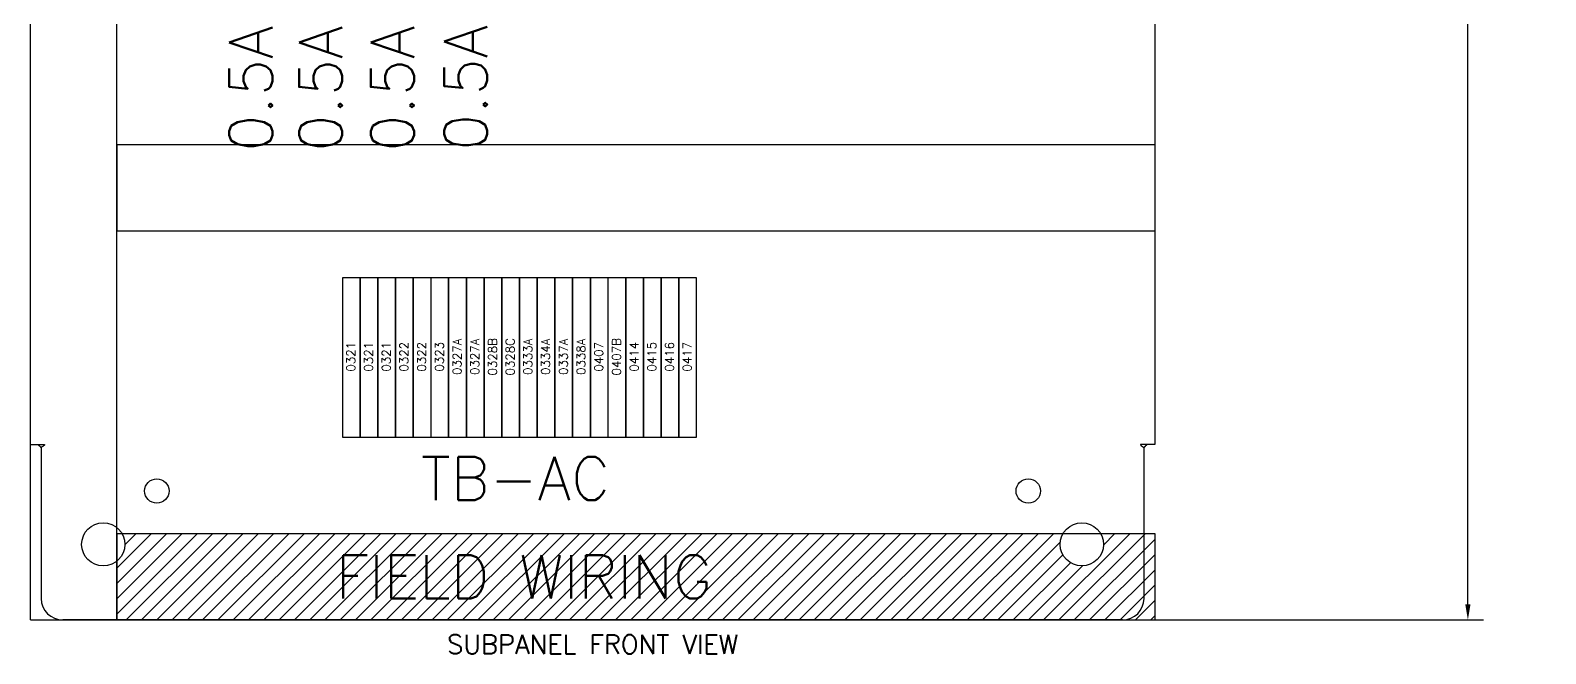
# Model space of a CAD drawing. Header units: inches. Extents: x -1.2 to 16.3, y -13.7 to 34.2.
# Drawn here: x -1.17 to 16.35, y -13.71 to -6.5 of the extents above; entities that cross this region are included whole.
import ezdxf
from ezdxf.enums import TextEntityAlignment as Align

# ---------------------------------------------------------------- set-up
doc = ezdxf.new("R2010")
doc.units = ezdxf.units.IN
doc.header["$MEASUREMENT"] = 0
doc.set_wipeout_variables(frame=1)
doc.linetypes.add('HIDDEN', pattern=[0.2, 0.1, -0.1])
for name, color, linetype in [('PDF_Geometry', 7, 'Continuous'), ('PRTG', 130, 'Continuous'), ('PSYMS', 7, 'Continuous'), ('PTAG', 150, 'Continuous'), ('PWIRE', 84, 'Continuous')]:
    doc.layers.add(name, color=color, linetype=linetype)
doc.styles.get("Standard").update_dxf_attribs({"font": 'romans.shx'})
doc.styles.add('WD', font='romans.shx')
doc.dimstyles.get("Standard").update_dxf_attribs({"dimtxt": 0.18, "dimasz": 0.18, "dimexe": 0.18, "dimexo": 0.0625, "dimgap": 0.09, "dimtad": 0, "dimtih": 1, "dimtoh": 1, "dimdec": 4, "dimzin": 0, "dimdsep": 46, "dimtxsty": 'Standard', "dimcen": 0.09, "dimadec": 0, "dimazin": 0, "dimtfac": 1, "dimtdec": 4, "dimtofl": 0, "dimtmove": 0, "dimatfit": 3, "dimfxl": 1, "dimtolj": 1, "dimtzin": 0, "dimarcsym": 0})

# ---------------------------------------------------------------- blocks, each defined once
blk = doc.blocks.new('ATMR1_2')
at = {"layer": 'PDF_Geometry', "lineweight": 30}
for points in [[(0.401, 1.021), (0.401, 1.341, 0.41622), (0.371, 1.371), (0.021, 1.371, 0.414306), (-0.009, 1.341), (-0.009, 1.021)], [(0.336, -0.009), (0.333, -0.009), (0.33, -0.01), (0.328, -0.011), (0.326, -0.013), (0.324, -0.015), (0.322, -0.018), (0.322, -0.021), (0.321, -0.024), (0.321, -0.099, -0.416214), (0.291, -0.129), (0.101, -0.129, -0.414302), (0.071, -0.099), (0.071, -0.024), (0.071, -0.021), (0.07, -0.018), (0.069, -0.015), (0.067, -0.013), (0.065, -0.011), (0.062, -0.01), (0.059, -0.009), (0.056, -0.009)]]:
    blk.add_lwpolyline(points, format="xyb", dxfattribs=at)
for points in [[(-0.009, 1.021), (0.031, 0.996), (0.361, 0.996), (0.401, 1.021)], [(0.361, 0.381), (0.361, 0.981), (0.031, 0.981), (0.031, 0.381)]]:
    blk.add_lwpolyline(points, close=True, dxfattribs=at)
for points in [[(0.041, 0.996), (0.041, 0.981)], [(0.351, 0.996), (0.351, 0.981)], [(0.041, 0.366), (0.041, 0.381)], [(0.351, 0.366), (0.351, 0.381)], [(0.401, 0.341), (-0.009, 0.341)]]:
    blk.add_lwpolyline(points, dxfattribs=at)
blk.add_lwpolyline([(0.371, -0.009), (0.021, -0.009, -0.414313), (-0.009, 0.021), (-0.009, 0.341), (0.031, 0.366), (0.361, 0.366), (0.401, 0.341), (0.401, 0.021, -0.416227)], format="xyb", close=True, dxfattribs=at)
blk = doc.blocks.new('UT2_5')
at = {"style": 'WD', "flags": 1}
for tag, height, p in [('INST', 0.125, (0, 0.384)), ('LOC', 0.125, (0, 0.207)), ('CAT', 0.05, (0.022, -0.372)), ('WDBLKNAM', 0.05, (0.022, -0.443)), ('FP', 0.05, (0.022, -0.515)), ('FPT', 0.05, (0.163, -0.515)), ('ASSYCODE', 0.05, (0.022, -0.602))]:
    blk.add_attdef(tag, text='', height=height, dxfattribs=at).set_placement(p, align=Align.CENTER)
blk.add_wipeout([(-0.923, 0), (0.923, 0), (0.923, -0.205), (-0.923, -0.205)])
blk.add_wipeout([(-0.923, 0), (0.923, 0), (0.923, -0.205), (-0.923, -0.205)])
blk.add_lwpolyline([(-0.923, -0.205), (0.923, -0.205), (0.923, 0), (-0.923, 0)], close=True)
for tag, height, p in [('P_TAGSTRIP', 0.125, (0, 0.031)), ('MFG', 0.05, (0.022, -0.3))]:
    blk.add_attdef(tag, text='', height=height, dxfattribs=at).set_placement(p, align=Align.CENTER)
at = {"style": 'WD', "width": 0.8}
blk.add_attdef('WIRENOL', text='', height=0.1, dxfattribs=at).set_placement((-0.959, -0.051), align=Align.MIDDLE_RIGHT)
at = {"style": 'WD', "flags": 1}
blk.add_attdef('TERMDESCL', text='', height=0.05, dxfattribs=at).set_placement((-0.957, -0.166), align=Align.MIDDLE_RIGHT)
at = {"style": 'WD'}
for tag in ['WIRENO', 'TERM']:
    blk.add_attdef(tag, text='', height=0.1, dxfattribs=at).set_placement((0.008, -0.097), align=Align.MIDDLE_CENTER)
at = {"style": 'WD', "flags": 1}
blk.add_attdef('TERMDESCR', text='', height=0.05, dxfattribs=at).set_placement((0.961, -0.166), align=Align.MIDDLE_LEFT)
at = {"style": 'WD', "width": 0.8}
blk.add_attdef('WIRENOR', text='', height=0.1, dxfattribs=at).set_placement((0.961, -0.051), align=Align.MIDDLE_LEFT)
blk = doc.blocks.new('*D94')
at = {"layer": 'Defpoints', "color": 0, "transparency": 16777216}
for p in [(-0.463, 31.677), (-0.463, -13.323), (15.446, -13.323)]:
    blk.add_point(p, dxfattribs=at)
at = {"layer": 'PSYMS', "color": 0, "lineweight": -2, "transparency": 16777216}
for p, q in [((-0.401, 31.677), (15.626, 31.677)), ((15.446, 31.497), (15.446, 10.455)), ((15.446, -13.143), (15.446, 9.775)), ((-0.401, -13.323), (15.626, -13.323))]:
    blk.add_line(p, q, dxfattribs=at)
at = {"layer": 'PSYMS', "color": 0, "transparency": 16777216}
for points in [[(15.416, 31.497), (15.476, 31.497), (15.446, 31.677)], [(15.416, -13.143), (15.476, -13.143), (15.446, -13.323)]]:
    blk.add_solid(points, dxfattribs=at)
at = {"layer": 'PSYMS', "color": 0, "transparency": 16777216, "insert": (15.446, 10.115), "char_height": 0.5, "attachment_point": 5}
blk.add_mtext('\\A1;45.00', dxfattribs=at)
blk = doc.blocks.new('HDIND6F0')
for p, q in [((0, 0.5), (12, 0.5)), ((0, 0.5), (0, -0.5)), ((12, 0.5), (12, -0.5)), ((0, -0.5), (12, -0.5))]:
    blk.add_line(p, q)
blk = doc.blocks.new('VDIND743')
for p, q in [((-0.5, 0), (-0.5, 35.726)), ((0.5, 0), (0.5, 35.726)), ((-0.5, 0), (0.5, 0))]:
    blk.add_line(p, q)

msp = doc.modelspace()

# ---------------------------------------------------------------- hatches: boundary and pattern name
at = {"layer": 'PSYMS'}
h = msp.add_hatch(dxfattribs=at)
h.set_pattern_fill('ANSI31', color=256)
h.paths.add_polyline_path([(11.702, -12.323), (11.199, -12.323, -0.131652), (11.233, -12.448, -1), (10.733, -12.448, -0.131652), (10.766, -12.323), (-0.113, -12.323, -0.131652), (-0.08, -12.448, -0.227733), (-0.173, -12.644), (-0.173, -13.323), (11.452, -13.323, 0.414214), (11.702, -13.073)])
h.paths.add_polyline_path([(11.827, -12.323), (11.702, -12.323), (11.702, -13.073, -0.414214), (11.452, -13.323), (11.827, -13.323)])
h.paths.add_polyline_path([(-0.113, -12.323), (-0.173, -12.323), (-0.173, -12.644, 0.227733), (-0.08, -12.448, 0.131652)], flags=0)
h.paths.add_polyline_path([(2.232, -13.198), (7.268, -13.198), (7.268, -12.448), (2.232, -12.448)], flags=24)

# ---------------------------------------------------------------- linework, layer by layer
at = {"linetype": 'Continuous'}
for p, q in [((-1.173, -11.292), (-1.173, 29.645)), ((11.827, 29.645), (11.827, -11.292)), ((-1.173, -11.292), (-1.087, -11.292)), ((-1.048, -11.327), (-1.048, -13.073)), ((11.704, -11.325), (11.702, -11.327)), ((11.702, -13.073), (11.702, -11.327)), ((11.827, -11.292), (11.74, -11.292)), ((11.452, -13.323), (-0.798, -13.323))]:
    msp.add_line(p, q, dxfattribs=at)
at = {"linetype": 'HIDDEN'}
for p, q in [((-1.087, -11.292), (-1.008, -11.292)), ((-1.03, -11.315), (-1.035, -11.318)), ((11.74, -11.292), (11.661, -11.292))]:
    msp.add_line(p, q, dxfattribs=at)
at = {"linetype": 'Continuous'}
for points in [[(-1.087, -11.292), (-1.085, -11.293), (-1.084, -11.295), (-1.082, -11.296), (-1.08, -11.297), (-1.079, -11.299), (-1.077, -11.3), (-1.075, -11.301), (-1.074, -11.303), (-1.073, -11.304), (-1.071, -11.305), (-1.07, -11.306), (-1.068, -11.308), (-1.067, -11.309)], [(-1.067, -11.309), (-1.063, -11.313), (-1.06, -11.316)], [(-1.06, -11.316), (-1.058, -11.318), (-1.057, -11.32), (-1.055, -11.321), (-1.054, -11.323), (-1.052, -11.324), (-1.051, -11.325), (-1.048, -11.327)], [(11.715, -11.315), (11.713, -11.316), (11.711, -11.318), (11.71, -11.32), (11.708, -11.321), (11.707, -11.323), (11.705, -11.324), (11.704, -11.325)], [(11.74, -11.292), (11.738, -11.293), (11.737, -11.295), (11.735, -11.296), (11.733, -11.297), (11.732, -11.299), (11.73, -11.3), (11.729, -11.301), (11.727, -11.303), (11.726, -11.304), (11.724, -11.305), (11.723, -11.306), (11.722, -11.308), (11.72, -11.309), (11.715, -11.315)]]:
    msp.add_lwpolyline(points, dxfattribs=at)
at = {"linetype": 'HIDDEN'}
for points in [[(-1.035, -11.318), (-1.037, -11.32), (-1.039, -11.321), (-1.041, -11.322), (-1.043, -11.323), (-1.044, -11.324), (-1.046, -11.325), (-1.047, -11.326), (-1.048, -11.327)], [(-1.008, -11.292), (-1.008, -11.294), (-1.009, -11.295), (-1.009, -11.296), (-1.01, -11.297), (-1.011, -11.299), (-1.011, -11.3), (-1.012, -11.301), (-1.013, -11.302), (-1.014, -11.303), (-1.016, -11.305), (-1.017, -11.306), (-1.018, -11.307), (-1.02, -11.308), (-1.021, -11.309), (-1.023, -11.31), (-1.024, -11.312), (-1.026, -11.313), (-1.028, -11.314), (-1.03, -11.315)], [(11.661, -11.292), (11.661, -11.294), (11.662, -11.295), (11.662, -11.296), (11.663, -11.297), (11.664, -11.299), (11.665, -11.3), (11.665, -11.301), (11.666, -11.302), (11.668, -11.303), (11.669, -11.305), (11.67, -11.306), (11.671, -11.307), (11.673, -11.308), (11.674, -11.309), (11.676, -11.31), (11.677, -11.312), (11.679, -11.313), (11.681, -11.314), (11.683, -11.315)], [(11.683, -11.315), (11.689, -11.318), (11.691, -11.32), (11.692, -11.321), (11.694, -11.322), (11.696, -11.323), (11.698, -11.324), (11.699, -11.325), (11.7, -11.326), (11.702, -11.327)]]:
    msp.add_lwpolyline(points, dxfattribs=at)
at = {"linetype": 'Continuous'}
for centre, radius in [((0.289, -11.83), 0.141), ((10.364, -11.83), 0.141), ((-0.33, -12.448), 0.25), ((10.983, -12.448), 0.25)]:
    msp.add_circle(centre, radius, dxfattribs=at)
for centre, start, end in [((-0.798, -13.073), 180, 270), ((11.452, -13.073), 270, 0)]:
    msp.add_arc(centre, 0.25, start, end, dxfattribs=at)

# ---------------------------------------------------------------- block references
at = {"layer": 'PSYMS'}
for name, p in [('VDIND743', (-0.673, -13.323)), ('HDIND6F0', (-0.173, -8.319)), ('HDIND6F0', (-0.173, -12.823))]:
    msp.add_blockref(name, p, dxfattribs=at)
ref = msp.add_blockref('ATMR1_2', (1.994, -4.788), dxfattribs=at)
ref.add_attrib('P_TAG1', 'FU0304A', dxfattribs={"layer": 'PTAG', "height": 0.3, "rotation": 90, "style": 'WD', "flags": 8}).set_placement((2.19, -0.78), align=Align.MIDDLE_CENTER)
ref.add_attrib('RATING1', '0.5A', dxfattribs={"layer": 'PRTG', "height": 0.5, "rotation": 90, "style": 'WD', "flags": 8}).set_placement((2.433, -7.175), align=Align.CENTER)
ref = msp.add_blockref('ATMR1_2', (3.622, -4.788), dxfattribs=at)
ref.add_attrib('P_TAG1', 'FU0305A', dxfattribs={"layer": 'PTAG', "height": 0.3, "rotation": 90, "style": 'WD', "flags": 8}).set_placement((3.867, -0.733), align=Align.MIDDLE_CENTER)
ref.add_attrib('RATING1', '0.5A', dxfattribs={"layer": 'PRTG', "height": 0.5, "rotation": 90, "style": 'WD', "flags": 8}).set_placement((4.11, -7.165), align=Align.CENTER)
ref = msp.add_blockref('ATMR1_2', (1.187, -4.788), dxfattribs=at)
ref.add_attrib('P_TAG1', 'FU0304', dxfattribs={"layer": 'PTAG', "height": 0.3, "rotation": 90, "style": 'WD', "flags": 8}).set_placement((1.383, -0.78), align=Align.MIDDLE_CENTER)
ref.add_attrib('RATING1', '0.5A', dxfattribs={"layer": 'PRTG', "height": 0.5, "rotation": 90, "style": 'WD', "flags": 8}).set_placement((1.626, -7.175), align=Align.CENTER)
ref = msp.add_blockref('ATMR1_2', (2.823, -4.788), dxfattribs=at)
ref.add_attrib('P_TAG1', 'FU0305', dxfattribs={"layer": 'PTAG', "height": 0.3, "rotation": 90, "style": 'WD', "flags": 8}).set_placement((3.019, -0.78), align=Align.MIDDLE_CENTER)
ref.add_attrib('RATING1', '0.5A', dxfattribs={"layer": 'PRTG', "height": 0.5, "rotation": 90, "style": 'WD', "flags": 8}).set_placement((3.263, -7.175), align=Align.CENTER)
ref = msp.add_blockref('UT2_5', (2.435, -10.286), dxfattribs=dict(at, rotation=90))
ref.add_attrib('WIRENO', '0321', dxfattribs={"layer": 'PWIRE', "height": 0.1, "rotation": 90, "style": 'WD'}).set_placement((2.532, -10.277), align=Align.MIDDLE_CENTER)
ref.add_attrib('P_TAGSTRIP', 'TB-AC', dxfattribs={"layer": 'PTAG', "height": 0.5, "style": 'WD'}).set_placement((4.436, -11.935), align=Align.CENTER)

# ---------------------------------------------------------------- texts
at = {"linetype": 'Continuous', "insert": (5.327, -13.495), "char_height": 0.21795, "width": 3.31282, "attachment_point": 2, "line_spacing_factor": 0.9}
msp.add_mtext('SUBPANEL FRONT VIEW', dxfattribs=at)
at = {"layer": 'PSYMS', "insert": (2.357, -12.573), "char_height": 0.5, "attachment_point": 1}
msp.add_mtext_dynamic_manual_height_columns('FIELD WIRING', width=5.83817, gutter_width=2.5, heights=[0], dxfattribs=at)

# ---------------------------------------------------------------- next in the draw order: block references
at = {"layer": 'PSYMS'}
ref = msp.add_blockref('UT2_5', (2.64, -10.286), dxfattribs=dict(at, rotation=90))
ref.add_attrib('WIRENO', '0321', dxfattribs={"layer": 'PWIRE', "height": 0.1, "rotation": 90, "style": 'WD'}).set_placement((2.737, -10.277), align=Align.MIDDLE_CENTER)

# ---------------------------------------------------------------- next in the draw order: block references
ref = msp.add_blockref('UT2_5', (2.844, -10.286), dxfattribs=dict(at, rotation=90))
ref.add_attrib('WIRENO', '0321', dxfattribs={"layer": 'PWIRE', "height": 0.1, "rotation": 90, "style": 'WD'}).set_placement((2.942, -10.277), align=Align.MIDDLE_CENTER)

# ---------------------------------------------------------------- next in the draw order: block references
ref = msp.add_blockref('UT2_5', (3.049, -10.286), dxfattribs=dict(at, rotation=90))
ref.add_attrib('WIRENO', '0322', dxfattribs={"layer": 'PWIRE', "height": 0.1, "rotation": 90, "style": 'WD'}).set_placement((3.146, -10.277), align=Align.MIDDLE_CENTER)

# ---------------------------------------------------------------- next in the draw order: block references
ref = msp.add_blockref('UT2_5', (3.254, -10.286), dxfattribs=dict(at, rotation=90))
ref.add_attrib('WIRENO', '0322', dxfattribs={"layer": 'PWIRE', "height": 0.1, "rotation": 90, "style": 'WD'}).set_placement((3.351, -10.277), align=Align.MIDDLE_CENTER)

# ---------------------------------------------------------------- next in the draw order: block references
ref = msp.add_blockref('UT2_5', (3.458, -10.286), dxfattribs=dict(at, rotation=90))
ref.add_attrib('WIRENO', '0323', dxfattribs={"layer": 'PWIRE', "height": 0.1, "rotation": 90, "style": 'WD'}).set_placement((3.556, -10.277), align=Align.MIDDLE_CENTER)

# ---------------------------------------------------------------- next in the draw order: block references
ref = msp.add_blockref('UT2_5', (3.663, -10.286), dxfattribs=dict(at, rotation=90))
ref.add_attrib('WIRENO', '0327A', dxfattribs={"layer": 'PWIRE', "height": 0.1, "rotation": 90, "style": 'WD'}).set_placement((3.76, -10.277), align=Align.MIDDLE_CENTER)

# ---------------------------------------------------------------- next in the draw order: block references
ref = msp.add_blockref('UT2_5', (3.868, -10.286), dxfattribs=dict(at, rotation=90))
ref.add_attrib('WIRENO', '0327A', dxfattribs={"layer": 'PWIRE', "height": 0.1, "rotation": 90, "style": 'WD'}).set_placement((3.965, -10.277), align=Align.MIDDLE_CENTER)

# ---------------------------------------------------------------- next in the draw order: block references
ref = msp.add_blockref('UT2_5', (4.073, -10.286), dxfattribs=dict(at, rotation=90))
ref.add_attrib('WIRENO', '0328B', dxfattribs={"layer": 'PWIRE', "height": 0.1, "rotation": 90, "style": 'WD'}).set_placement((4.17, -10.277), align=Align.MIDDLE_CENTER)

# ---------------------------------------------------------------- next in the draw order: block references
ref = msp.add_blockref('UT2_5', (4.277, -10.286), dxfattribs=dict(at, rotation=90))
ref.add_attrib('WIRENO', '0328C', dxfattribs={"layer": 'PWIRE', "height": 0.1, "rotation": 90, "style": 'WD'}).set_placement((4.374, -10.277), align=Align.MIDDLE_CENTER)

# ---------------------------------------------------------------- next in the draw order: block references
ref = msp.add_blockref('UT2_5', (4.482, -10.286), dxfattribs=dict(at, rotation=90))
ref.add_attrib('WIRENO', '0333A', dxfattribs={"layer": 'PWIRE', "height": 0.1, "rotation": 90, "style": 'WD'}).set_placement((4.579, -10.277), align=Align.MIDDLE_CENTER)

# ---------------------------------------------------------------- next in the draw order: block references
ref = msp.add_blockref('UT2_5', (4.687, -10.286), dxfattribs=dict(at, rotation=90))
ref.add_attrib('WIRENO', '0334A', dxfattribs={"layer": 'PWIRE', "height": 0.1, "rotation": 90, "style": 'WD'}).set_placement((4.784, -10.277), align=Align.MIDDLE_CENTER)

# ---------------------------------------------------------------- next in the draw order: block references
ref = msp.add_blockref('UT2_5', (4.891, -10.286), dxfattribs=dict(at, rotation=90))
ref.add_attrib('WIRENO', '0337A', dxfattribs={"layer": 'PWIRE', "height": 0.1, "rotation": 90, "style": 'WD'}).set_placement((4.989, -10.277), align=Align.MIDDLE_CENTER)

# ---------------------------------------------------------------- next in the draw order: block references
ref = msp.add_blockref('UT2_5', (5.096, -10.286), dxfattribs=dict(at, rotation=90))
ref.add_attrib('WIRENO', '0338A', dxfattribs={"layer": 'PWIRE', "height": 0.1, "rotation": 90, "style": 'WD'}).set_placement((5.193, -10.277), align=Align.MIDDLE_CENTER)

# ---------------------------------------------------------------- next in the draw order: block references
ref = msp.add_blockref('UT2_5', (5.301, -10.286), dxfattribs=dict(at, rotation=90))
ref.add_attrib('WIRENO', '0407', dxfattribs={"layer": 'PWIRE', "height": 0.1, "rotation": 90, "style": 'WD'}).set_placement((5.398, -10.277), align=Align.MIDDLE_CENTER)

# ---------------------------------------------------------------- next in the draw order: block references
ref = msp.add_blockref('UT2_5', (5.505, -10.286), dxfattribs=dict(at, rotation=90))
ref.add_attrib('WIRENO', '0407B', dxfattribs={"layer": 'PWIRE', "height": 0.1, "rotation": 90, "style": 'WD'}).set_placement((5.603, -10.277), align=Align.MIDDLE_CENTER)

# ---------------------------------------------------------------- next in the draw order: block references
ref = msp.add_blockref('UT2_5', (5.71, -10.286), dxfattribs=dict(at, rotation=90))
ref.add_attrib('WIRENO', '0414', dxfattribs={"layer": 'PWIRE', "height": 0.1, "rotation": 90, "style": 'WD'}).set_placement((5.807, -10.277), align=Align.MIDDLE_CENTER)

# ---------------------------------------------------------------- next in the draw order: block references
ref = msp.add_blockref('UT2_5', (5.915, -10.286), dxfattribs=dict(at, rotation=90))
ref.add_attrib('WIRENO', '0415', dxfattribs={"layer": 'PWIRE', "height": 0.1, "rotation": 90, "style": 'WD'}).set_placement((6.012, -10.277), align=Align.MIDDLE_CENTER)

# ---------------------------------------------------------------- next in the draw order: block references
ref = msp.add_blockref('UT2_5', (6.12, -10.286), dxfattribs=dict(at, rotation=90))
ref.add_attrib('WIRENO', '0416', dxfattribs={"layer": 'PWIRE', "height": 0.1, "rotation": 90, "style": 'WD'}).set_placement((6.217, -10.277), align=Align.MIDDLE_CENTER)

# ---------------------------------------------------------------- next in the draw order: block references
ref = msp.add_blockref('UT2_5', (6.324, -10.286), dxfattribs=dict(at, rotation=90))
ref.add_attrib('WIRENO', '0417', dxfattribs={"layer": 'PWIRE', "height": 0.1, "rotation": 90, "style": 'WD'}).set_placement((6.421, -10.277), align=Align.MIDDLE_CENTER)

# ---------------------------------------------------------------- next in the draw order: dimensions: what is measured, and where the dimension line sits
dim = msp.add_linear_dim(base=(15.446, -13.323), p1=(-0.463, 31.677), p2=(-0.463, -13.323), angle=90, dimstyle='Standard', override={"dimtxt": 0.5, "dimdec": 2}, dxfattribs=at)
dim.commit()
dim.dimension.update_dxf_attribs({"geometry": '*D94', "text_midpoint": (15.446, 10.115), "dimtype": 160})

doc.saveas('drawing.dxf')
